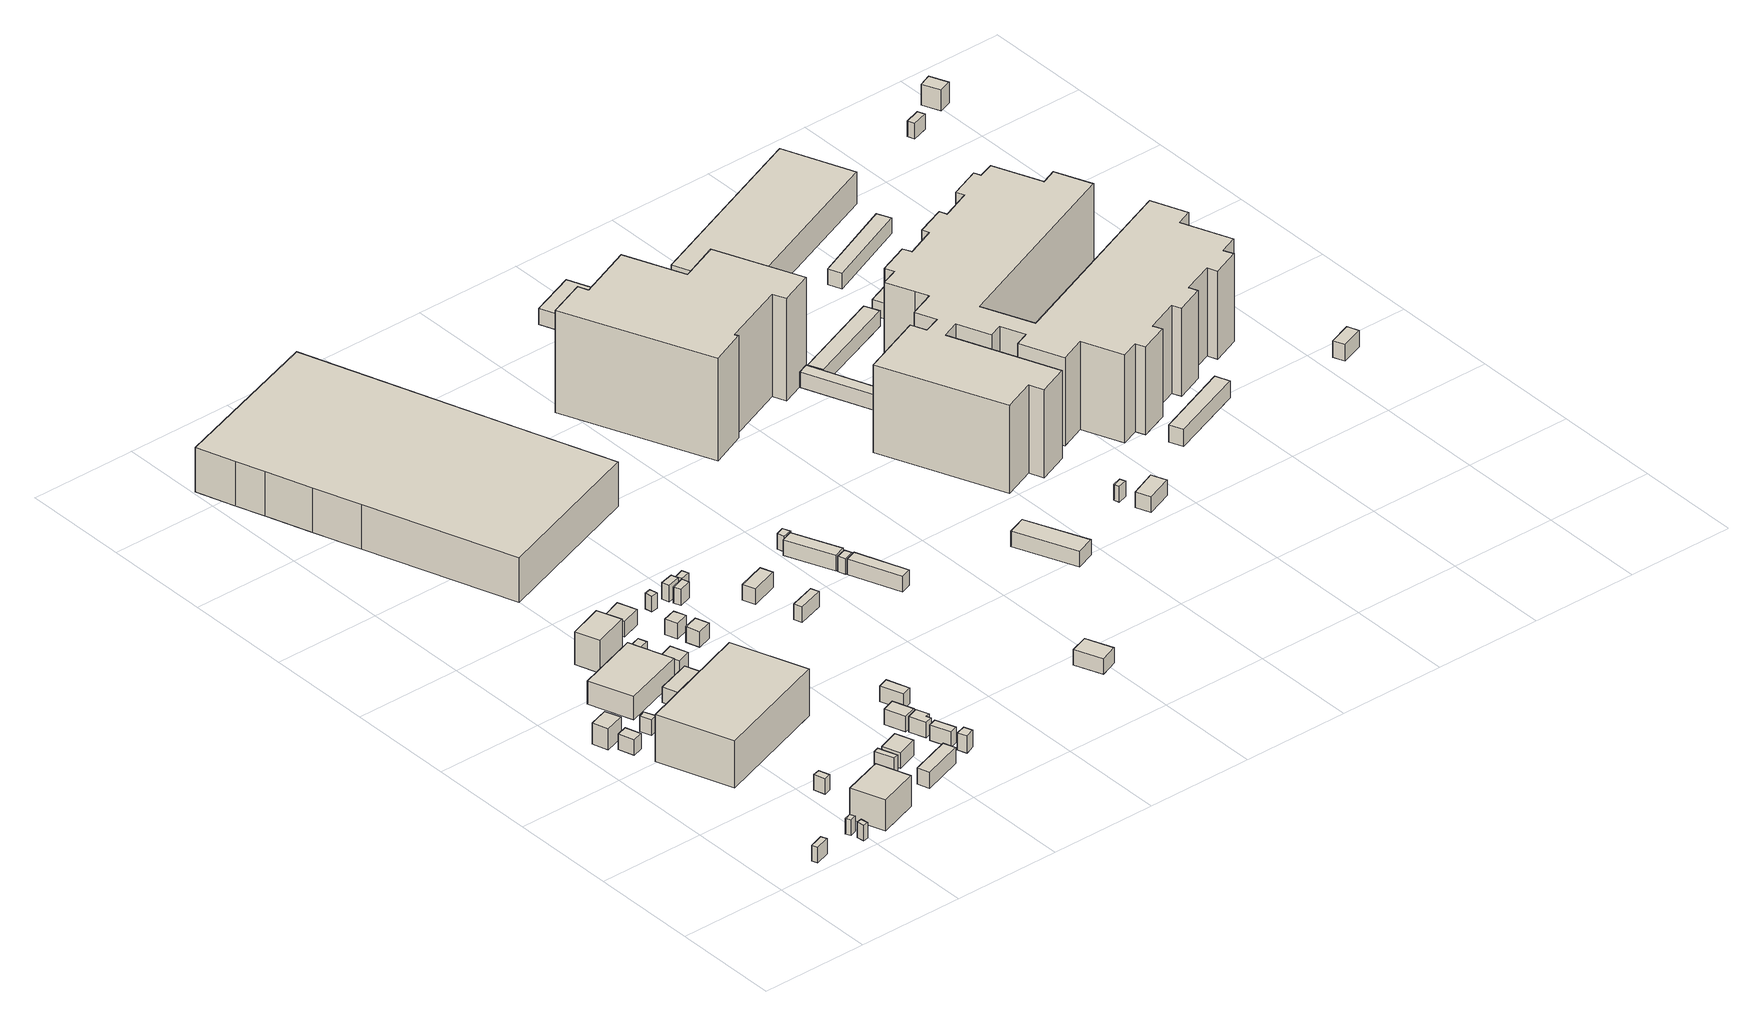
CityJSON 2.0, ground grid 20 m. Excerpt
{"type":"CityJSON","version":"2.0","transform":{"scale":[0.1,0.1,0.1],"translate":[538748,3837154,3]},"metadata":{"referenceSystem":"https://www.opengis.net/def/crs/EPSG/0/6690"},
"CityObjects":{
"building1":{"type":"Building","attributes":{"class":"3001","BuildingDetailAttribute.specifiedBuildingCoverageRate":0.6,"BuildingDetailAttribute.surveyYear":2017,"BuildingHighTideRiskAttribute.description":"1","BuildingHighTideRiskAttribute.rank":"2","BuildingHighTideRiskAttribute.depth":1.85,"BuildingIDAttribute.prefecture":"27","BuildingIDAttribute.city":"27104"},"geometry":[{"type":"Solid","lod":"1","boundaries":[[[[0,1,2,3]],[[2,4,5,3]],[[1,6,4,2]],[[0,7,6,1]],[[3,5,7,0]],[[4,6,7,5]]]]}]},
"building2":{"type":"Building","attributes":{"class":"3001","BuildingDetailAttribute.specifiedBuildingCoverageRate":0.6,"BuildingDetailAttribute.surveyYear":2017,"BuildingHighTideRiskAttribute.description":"1","BuildingHighTideRiskAttribute.rank":"2","BuildingHighTideRiskAttribute.depth":1.85,"BuildingIDAttribute.prefecture":"27","BuildingIDAttribute.city":"27104"},"geometry":[{"type":"Solid","lod":"1","boundaries":[[[[8,9,10,11]],[[10,12,13,11]],[[9,14,12,10]],[[8,15,14,9]],[[11,13,15,8]],[[12,14,15,13]]]]}]},
"building3":{"type":"Building","attributes":{"class":"3001","BuildingDetailAttribute.specifiedBuildingCoverageRate":0.6,"BuildingDetailAttribute.surveyYear":2017,"BuildingHighTideRiskAttribute.description":"1","BuildingHighTideRiskAttribute.rank":"2","BuildingHighTideRiskAttribute.depth":1.85,"BuildingIDAttribute.prefecture":"27","BuildingIDAttribute.city":"27104"},"geometry":[{"type":"Solid","lod":"1","boundaries":[[[[16,17,18,19]],[[18,20,21,19]],[[17,22,20,18]],[[16,23,22,17]],[[19,21,23,16]],[[20,22,23,21]]]]}]},
"building4":{"type":"Building","attributes":{"class":"3001","measuredHeight":4.1,"BuildingDetailAttribute.specifiedBuildingCoverageRate":0.6,"BuildingDetailAttribute.surveyYear":2017,"BuildingHighTideRiskAttribute.description":"1","BuildingHighTideRiskAttribute.rank":"2","BuildingHighTideRiskAttribute.depth":2.31,"BuildingIDAttribute.prefecture":"27","BuildingIDAttribute.city":"27104"},"geometry":[{"type":"Solid","lod":"1","boundaries":[[[[24,25,26,27]],[[26,28,29,27]],[[25,30,28,26]],[[24,31,30,25]],[[27,29,31,24]],[[28,30,31,29]]]]}]},
"building5":{"type":"Building","attributes":{"class":"3001","BuildingDetailAttribute.specifiedBuildingCoverageRate":0.6,"BuildingDetailAttribute.surveyYear":2017,"BuildingHighTideRiskAttribute.description":"1","BuildingHighTideRiskAttribute.rank":"2","BuildingHighTideRiskAttribute.depth":2.39,"BuildingIDAttribute.prefecture":"27","BuildingIDAttribute.city":"27104"},"geometry":[{"type":"Solid","lod":"1","boundaries":[[[[32,33,34,35]],[[34,36,37,35]],[[33,38,36,34]],[[32,39,38,33]],[[35,37,39,32]],[[36,38,39,37]]]]}]},
"building6":{"type":"Building","attributes":{"class":"3001","BuildingDetailAttribute.specifiedBuildingCoverageRate":0.6,"BuildingDetailAttribute.surveyYear":2017,"BuildingHighTideRiskAttribute.description":"1","BuildingHighTideRiskAttribute.rank":"2","BuildingHighTideRiskAttribute.depth":2.53,"BuildingIDAttribute.prefecture":"27","BuildingIDAttribute.city":"27104"},"geometry":[{"type":"Solid","lod":"1","boundaries":[[[[40,41,42,43]],[[42,44,45,43]],[[41,46,44,42]],[[40,47,46,41]],[[43,45,47,40]],[[44,46,47,45]]]]}]},
"building7":{"type":"Building","attributes":{"class":"3001","BuildingDetailAttribute.specifiedBuildingCoverageRate":0.6,"BuildingDetailAttribute.surveyYear":2017,"BuildingHighTideRiskAttribute.description":"1","BuildingHighTideRiskAttribute.rank":"2","BuildingHighTideRiskAttribute.depth":1.51,"BuildingIDAttribute.prefecture":"27","BuildingIDAttribute.city":"27104"},"geometry":[{"type":"Solid","lod":"1","boundaries":[[[[48,49,50,51]],[[50,52,53,51]],[[49,54,52,50]],[[48,55,54,49]],[[51,53,55,48]],[[52,54,55,53]]]]}]},
"building8":{"type":"Building","attributes":{"計測周辺長":29.07,"1/2500図郭":45,"区名":"此花区","町丁目名称":"酉島５丁目","街区番号":11,"class":"3001","usage":"452","measuredHeight":6.1,"storeysAboveGround":1,"BuildingDetailAttribute.buildingRoofEdgeArea":52.25,"BuildingDetailAttribute.buildingStructureType":"610","BuildingDetailAttribute.buildingStructureOrgType":"2","BuildingDetailAttribute.detailedUsage":"1610","BuildingDetailAttribute.specifiedBuildingCoverageRate":0.6,"BuildingDetailAttribute.surveyYear":2017,"BuildingHighTideRiskAttribute.description":"1","BuildingHighTideRiskAttribute.rank":"2","BuildingHighTideRiskAttribute.depth":1.9,"BuildingIDAttribute.prefecture":"27","BuildingIDAttribute.city":"27104"},"geometry":[{"type":"Solid","lod":"1","boundaries":[[[[56,57,58,59]],[[58,60,61,59]],[[57,62,60,58]],[[56,63,62,57]],[[59,61,63,56]],[[60,62,63,61]]]]}]},
"building9":{"type":"Building","attributes":{"計測周辺長":75.96,"1/2500図郭":45,"区名":"此花区","町丁目名称":"酉島５丁目","街区番号":11,"class":"3001","usage":"452","measuredHeight":9.1,"storeysAboveGround":1,"BuildingDetailAttribute.buildingRoofEdgeArea":341.85,"BuildingDetailAttribute.buildingStructureType":"610","BuildingDetailAttribute.buildingStructureOrgType":"2","BuildingDetailAttribute.detailedUsage":"1610","BuildingDetailAttribute.specifiedBuildingCoverageRate":0.6,"BuildingDetailAttribute.surveyYear":2017,"BuildingHighTideRiskAttribute.description":"1","BuildingHighTideRiskAttribute.rank":"2","BuildingHighTideRiskAttribute.depth":2.41,"BuildingIDAttribute.prefecture":"27","BuildingIDAttribute.city":"27104"},"geometry":[{"type":"Solid","lod":"1","boundaries":[[[[64,65,66,67]],[[66,68,69,67]],[[65,70,68,66]],[[64,71,70,65]],[[67,69,71,64]],[[68,70,71,69]]]]}]},
"building10":{"type":"Building","attributes":{"計測周辺長":42.19,"1/2500図郭":45,"区名":"此花区","町丁目名称":"酉島５丁目","街区番号":11,"class":"3003","usage":"452","measuredHeight":4.5,"storeysAboveGround":1,"BuildingDetailAttribute.buildingRoofEdgeArea":107.58,"BuildingDetailAttribute.buildingStructureType":"610","BuildingDetailAttribute.buildingStructureOrgType":"2","BuildingDetailAttribute.detailedUsage":"1610","BuildingDetailAttribute.specifiedBuildingCoverageRate":0.6,"BuildingDetailAttribute.surveyYear":2017,"BuildingHighTideRiskAttribute.description":"1","BuildingHighTideRiskAttribute.rank":"2","BuildingHighTideRiskAttribute.depth":2.4,"BuildingIDAttribute.prefecture":"27","BuildingIDAttribute.city":"27104"},"geometry":[{"type":"Solid","lod":"1","boundaries":[[[[72,73,74,75]],[[74,76,77,75]],[[73,78,76,74]],[[72,79,78,73]],[[75,77,79,72]],[[76,78,79,77]]]]}]},
"building11":{"type":"Building","attributes":{"class":"3001","BuildingDetailAttribute.specifiedBuildingCoverageRate":0.6,"BuildingDetailAttribute.surveyYear":2017,"BuildingHighTideRiskAttribute.description":"1","BuildingHighTideRiskAttribute.rank":"2","BuildingHighTideRiskAttribute.depth":1.64,"BuildingIDAttribute.prefecture":"27","BuildingIDAttribute.city":"27104"},"geometry":[{"type":"Solid","lod":"1","boundaries":[[[[80,81,82,83]],[[82,84,85,83]],[[81,86,84,82]],[[80,87,86,81]],[[83,85,87,80]],[[84,86,87,85]]]]}]},
"building12":{"type":"Building","attributes":{"class":"3001","BuildingDetailAttribute.specifiedBuildingCoverageRate":0.6,"BuildingDetailAttribute.surveyYear":2017,"BuildingHighTideRiskAttribute.description":"1","BuildingHighTideRiskAttribute.rank":"2","BuildingHighTideRiskAttribute.depth":2.54,"BuildingIDAttribute.prefecture":"27","BuildingIDAttribute.city":"27104"},"geometry":[{"type":"Solid","lod":"1","boundaries":[[[[88,89,90,91]],[[90,92,93,91]],[[89,94,92,90]],[[88,95,94,89]],[[91,93,95,88]],[[92,94,95,93]]]]}]},
"building13":{"type":"Building","attributes":{"class":"3001","measuredHeight":6.3,"BuildingDetailAttribute.specifiedBuildingCoverageRate":0.6,"BuildingDetailAttribute.surveyYear":2017,"BuildingHighTideRiskAttribute.description":"1","BuildingHighTideRiskAttribute.rank":"2","BuildingHighTideRiskAttribute.depth":2.27,"BuildingIDAttribute.prefecture":"27","BuildingIDAttribute.city":"27104"},"geometry":[{"type":"Solid","lod":"1","boundaries":[[[[96,97,98,99]],[[98,100,101,99]],[[97,102,100,98]],[[96,103,102,97]],[[99,101,103,96]],[[100,102,103,101]]]]}]},
"building14":{"type":"Building","attributes":{"計測周辺長":20.92,"1/2500図郭":45,"区名":"此花区","町丁目名称":"酉島５丁目","街区番号":11,"class":"3001","usage":"452","measuredHeight":3.1,"storeysAboveGround":1,"BuildingDetailAttribute.buildingRoofEdgeArea":19.24,"BuildingDetailAttribute.buildingStructureType":"610","BuildingDetailAttribute.buildingStructureOrgType":"2","BuildingDetailAttribute.detailedUsage":"1610","BuildingDetailAttribute.specifiedBuildingCoverageRate":0.6,"BuildingDetailAttribute.surveyYear":2017,"BuildingHighTideRiskAttribute.description":"1","BuildingHighTideRiskAttribute.rank":"2","BuildingHighTideRiskAttribute.depth":2.03,"BuildingIDAttribute.prefecture":"27","BuildingIDAttribute.city":"27104"},"geometry":[{"type":"Solid","lod":"1","boundaries":[[[[104,105,106,107]],[[106,108,109,107]],[[105,110,108,106]],[[104,111,110,105]],[[107,109,111,104]],[[108,110,111,109]]]]}]},
"building15":{"type":"Building","attributes":{"計測周辺長":15.25,"1/2500図郭":45,"区名":"此花区","町丁目名称":"酉島５丁目","街区番号":11,"class":"3001","usage":"452","storeysAboveGround":1,"BuildingDetailAttribute.buildingRoofEdgeArea":14.41,"BuildingDetailAttribute.buildingStructureType":"610","BuildingDetailAttribute.buildingStructureOrgType":"2","BuildingDetailAttribute.detailedUsage":"1610","BuildingDetailAttribute.specifiedBuildingCoverageRate":0.6,"BuildingDetailAttribute.surveyYear":2017,"BuildingHighTideRiskAttribute.description":"1","BuildingHighTideRiskAttribute.rank":"2","BuildingHighTideRiskAttribute.depth":1.64,"BuildingIDAttribute.prefecture":"27","BuildingIDAttribute.city":"27104"},"geometry":[{"type":"Solid","lod":"1","boundaries":[[[[112,113,114,115]],[[114,116,117,115]],[[113,118,116,114]],[[112,119,118,113]],[[115,117,119,112]],[[116,118,119,117]]]]}]},
"building16":{"type":"Building","attributes":{"class":"3001","BuildingDetailAttribute.specifiedBuildingCoverageRate":0.6,"BuildingDetailAttribute.surveyYear":2017,"BuildingHighTideRiskAttribute.description":"1","BuildingHighTideRiskAttribute.rank":"2","BuildingHighTideRiskAttribute.depth":2.27,"BuildingIDAttribute.prefecture":"27","BuildingIDAttribute.city":"27104"},"geometry":[{"type":"Solid","lod":"1","boundaries":[[[[120,121,122,123]],[[122,124,125,123]],[[121,126,124,122]],[[120,127,126,121]],[[123,125,127,120]],[[124,126,127,125]]]]}]},
"building17":{"type":"Building","attributes":{"class":"3001","BuildingDetailAttribute.specifiedBuildingCoverageRate":0.6,"BuildingDetailAttribute.surveyYear":2017,"BuildingHighTideRiskAttribute.description":"1","BuildingHighTideRiskAttribute.rank":"2","BuildingHighTideRiskAttribute.depth":2.54,"BuildingIDAttribute.prefecture":"27","BuildingIDAttribute.city":"27104"},"geometry":[{"type":"Solid","lod":"1","boundaries":[[[[128,129,130,131]],[[130,132,133,131]],[[129,134,132,130]],[[128,135,134,129]],[[131,133,135,128]],[[132,134,135,133]]]]}]},
"building18":{"type":"Building","attributes":{"計測周辺長":15.09,"1/2500図郭":45,"区名":"此花区","町丁目名称":"酉島５丁目","街区番号":11,"class":"3001","usage":"452","storeysAboveGround":1,"BuildingDetailAttribute.buildingRoofEdgeArea":14.21,"BuildingDetailAttribute.buildingStructureType":"610","BuildingDetailAttribute.buildingStructureOrgType":"2","BuildingDetailAttribute.detailedUsage":"1610","BuildingDetailAttribute.specifiedBuildingCoverageRate":0.6,"BuildingDetailAttribute.surveyYear":2017,"BuildingHighTideRiskAttribute.description":"1","BuildingHighTideRiskAttribute.rank":"2","BuildingHighTideRiskAttribute.depth":2.35,"BuildingIDAttribute.prefecture":"27","BuildingIDAttribute.city":"27104"},"geometry":[{"type":"Solid","lod":"1","boundaries":[[[[136,137,138,139]],[[138,140,141,139]],[[137,142,140,138]],[[136,143,142,137]],[[139,141,143,136]],[[140,142,143,141]]]]}]},
"building19":{"type":"Building","attributes":{"計測周辺長":11.19,"1/2500図郭":45,"区名":"此花区","町丁目名称":"酉島５丁目","街区番号":11,"class":"3001","usage":"452","storeysAboveGround":1,"BuildingDetailAttribute.buildingRoofEdgeArea":6.4,"BuildingDetailAttribute.buildingStructureType":"610","BuildingDetailAttribute.buildingStructureOrgType":"2","BuildingDetailAttribute.detailedUsage":"1610","BuildingDetailAttribute.specifiedBuildingCoverageRate":0.6,"BuildingDetailAttribute.surveyYear":2017,"BuildingHighTideRiskAttribute.description":"1","BuildingHighTideRiskAttribute.rank":"2","BuildingHighTideRiskAttribute.depth":1.92,"BuildingIDAttribute.prefecture":"27","BuildingIDAttribute.city":"27104"},"geometry":[{"type":"Solid","lod":"1","boundaries":[[[[144,145,146,147]],[[146,148,149,147]],[[145,150,148,146]],[[144,151,150,145]],[[147,149,151,144]],[[148,150,151,149]]]]}]},
"building20":{"type":"Building","attributes":{"class":"3001","BuildingDetailAttribute.specifiedBuildingCoverageRate":0.6,"BuildingDetailAttribute.surveyYear":2017,"BuildingHighTideRiskAttribute.description":"1","BuildingHighTideRiskAttribute.rank":"2","BuildingHighTideRiskAttribute.depth":1.94,"BuildingIDAttribute.prefecture":"27","BuildingIDAttribute.city":"27104"},"geometry":[{"type":"Solid","lod":"1","boundaries":[[[[152,153,154,155]],[[154,156,157,155]],[[153,158,156,154]],[[152,159,158,153]],[[155,157,159,152]],[[156,158,159,157]]]]}]},
"building21":{"type":"Building","attributes":{"class":"3001","measuredHeight":3.3,"BuildingDetailAttribute.specifiedBuildingCoverageRate":0.6,"BuildingDetailAttribute.surveyYear":2017,"BuildingHighTideRiskAttribute.description":"1","BuildingHighTideRiskAttribute.rank":"2","BuildingHighTideRiskAttribute.depth":1.92,"BuildingIDAttribute.prefecture":"27","BuildingIDAttribute.city":"27104"},"geometry":[{"type":"Solid","lod":"1","boundaries":[[[[160,161,162,163]],[[162,164,165,163]],[[161,166,164,162]],[[160,167,166,161]],[[163,165,167,160]],[[164,166,167,165]]]]}]},
"building22":{"type":"Building","attributes":{"class":"3001","BuildingDetailAttribute.specifiedBuildingCoverageRate":0.6,"BuildingDetailAttribute.surveyYear":2017,"BuildingHighTideRiskAttribute.description":"1","BuildingHighTideRiskAttribute.rank":"2","BuildingHighTideRiskAttribute.depth":1.92,"BuildingIDAttribute.prefecture":"27","BuildingIDAttribute.city":"27104"},"geometry":[{"type":"Solid","lod":"1","boundaries":[[[[168,169,170,171,172,173]],[[172,174,175,173]],[[171,176,174,172]],[[170,177,176,171]],[[169,178,177,170]],[[168,179,178,169]],[[173,175,179,168]],[[174,176,177,178,179,175]]]]}]},
"building23":{"type":"Building","attributes":{"計測周辺長":10.06,"1/2500図郭":45,"区名":"此花区","町丁目名称":"酉島５丁目","街区番号":11,"class":"3001","usage":"452","storeysAboveGround":1,"BuildingDetailAttribute.buildingRoofEdgeArea":6.32,"BuildingDetailAttribute.buildingStructureType":"610","BuildingDetailAttribute.buildingStructureOrgType":"2","BuildingDetailAttribute.detailedUsage":"1610","BuildingDetailAttribute.specifiedBuildingCoverageRate":0.6,"BuildingDetailAttribute.surveyYear":2017,"BuildingHighTideRiskAttribute.description":"1","BuildingHighTideRiskAttribute.rank":"2","BuildingHighTideRiskAttribute.depth":2.53,"BuildingIDAttribute.prefecture":"27","BuildingIDAttribute.city":"27104"},"geometry":[{"type":"Solid","lod":"1","boundaries":[[[[180,181,182,183]],[[182,184,185,183]],[[181,186,184,182]],[[180,187,186,181]],[[183,185,187,180]],[[184,186,187,185]]]]}]},
"building24":{"type":"Building","attributes":{"計測周辺長":10.75,"1/2500図郭":45,"区名":"此花区","町丁目名称":"酉島５丁目","街区番号":11,"class":"3001","usage":"452","storeysAboveGround":1,"BuildingDetailAttribute.buildingRoofEdgeArea":7.21,"BuildingDetailAttribute.buildingStructureType":"610","BuildingDetailAttribute.buildingStructureOrgType":"2","BuildingDetailAttribute.detailedUsage":"1610","BuildingDetailAttribute.specifiedBuildingCoverageRate":0.6,"BuildingDetailAttribute.surveyYear":2017,"BuildingHighTideRiskAttribute.description":"1","BuildingHighTideRiskAttribute.rank":"2","BuildingHighTideRiskAttribute.depth":2.53,"BuildingIDAttribute.prefecture":"27","BuildingIDAttribute.city":"27104"},"geometry":[{"type":"Solid","lod":"1","boundaries":[[[[188,189,190,191]],[[190,192,193,191]],[[189,194,192,190]],[[188,195,194,189]],[[191,193,195,188]],[[192,194,195,193]]]]}]},
"building25":{"type":"Building","attributes":{"class":"3003","BuildingDetailAttribute.specifiedBuildingCoverageRate":0.6,"BuildingDetailAttribute.surveyYear":2017,"BuildingHighTideRiskAttribute.description":"1","BuildingHighTideRiskAttribute.rank":"2","BuildingHighTideRiskAttribute.depth":1.94,"BuildingIDAttribute.prefecture":"27","BuildingIDAttribute.city":"27104"},"geometry":[{"type":"Solid","lod":"1","boundaries":[[[[196,197,198,199]],[[198,200,201,199]],[[197,202,200,198]],[[196,203,202,197]],[[199,201,203,196]],[[200,202,203,201]]]]}]},
"building26":{"type":"Building","attributes":{"class":"3001","BuildingDetailAttribute.specifiedBuildingCoverageRate":0.6,"BuildingDetailAttribute.surveyYear":2017,"BuildingHighTideRiskAttribute.description":"1","BuildingHighTideRiskAttribute.rank":"2","BuildingHighTideRiskAttribute.depth":2.54,"BuildingIDAttribute.prefecture":"27","BuildingIDAttribute.city":"27104"},"geometry":[{"type":"Solid","lod":"1","boundaries":[[[[204,205,206,207]],[[206,208,209,207]],[[205,210,208,206]],[[204,211,210,205]],[[207,209,211,204]],[[208,210,211,209]]]]}]},
"building27":{"type":"Building","attributes":{"計測周辺長":181.9,"1/2500図郭":45,"区名":"此花区","町丁目名称":"酉島５丁目","街区番号":11,"class":"3002","usage":"452","measuredHeight":8.6,"storeysAboveGround":2,"BuildingDetailAttribute.buildingRoofEdgeArea":1863.64,"BuildingDetailAttribute.buildingStructureType":"610","BuildingDetailAttribute.buildingStructureOrgType":"2","BuildingDetailAttribute.detailedUsage":"1610","BuildingDetailAttribute.specifiedBuildingCoverageRate":0.6,"BuildingDetailAttribute.surveyYear":2017,"BuildingHighTideRiskAttribute.description":"1","BuildingHighTideRiskAttribute.rank":"2","BuildingHighTideRiskAttribute.depth":2.7,"BuildingIDAttribute.prefecture":"27","BuildingIDAttribute.city":"27104"},"geometry":[{"type":"Solid","lod":"1","boundaries":[[[[212,213,214,215,216,217,218,219,220]],[[219,221,222,220]],[[218,223,221,219]],[[217,224,223,218]],[[216,225,224,217]],[[215,226,225,216]],[[214,227,226,215]],[[213,228,227,214]],[[212,229,228,213]],[[220,222,229,212]],[[221,223,224,225,226,227,228,229,222]]]]}]},
"building28":{"type":"Building","attributes":{"class":"3001","measuredHeight":3.1,"BuildingDetailAttribute.specifiedBuildingCoverageRate":0.6,"BuildingDetailAttribute.surveyYear":2017,"BuildingHighTideRiskAttribute.description":"1","BuildingHighTideRiskAttribute.rank":"2","BuildingHighTideRiskAttribute.depth":2.58,"BuildingIDAttribute.prefecture":"27","BuildingIDAttribute.city":"27104"},"geometry":[{"type":"Solid","lod":"1","boundaries":[[[[230,231,232,233]],[[232,234,235,233]],[[231,236,234,232]],[[230,237,236,231]],[[233,235,237,230]],[[234,236,237,235]]]]}]},
"building29":{"type":"Building","attributes":{"class":"3001","measuredHeight":3.2,"BuildingDetailAttribute.specifiedBuildingCoverageRate":0.6,"BuildingDetailAttribute.surveyYear":2017,"BuildingHighTideRiskAttribute.description":"1","BuildingHighTideRiskAttribute.rank":"2","BuildingHighTideRiskAttribute.depth":2.58,"BuildingIDAttribute.prefecture":"27","BuildingIDAttribute.city":"27104"},"geometry":[{"type":"Solid","lod":"1","boundaries":[[[[238,239,240,241]],[[240,242,243,241]],[[239,244,242,240]],[[238,245,244,239]],[[241,243,245,238]],[[242,244,245,243]]]]}]},
"building30":{"type":"Building","attributes":{"class":"3001","BuildingDetailAttribute.specifiedBuildingCoverageRate":0.6,"BuildingDetailAttribute.surveyYear":2017,"BuildingHighTideRiskAttribute.description":"1","BuildingHighTideRiskAttribute.rank":"2","BuildingHighTideRiskAttribute.depth":2.58,"BuildingIDAttribute.prefecture":"27","BuildingIDAttribute.city":"27104"},"geometry":[{"type":"Solid","lod":"1","boundaries":[[[[246,247,248,249]],[[248,250,251,249]],[[247,252,250,248]],[[246,253,252,247]],[[249,251,253,246]],[[250,252,253,251]]]]}]},
"building31":{"type":"Building","attributes":{"class":"3001","BuildingDetailAttribute.specifiedBuildingCoverageRate":0.6,"BuildingDetailAttribute.surveyYear":2017,"BuildingHighTideRiskAttribute.description":"1","BuildingHighTideRiskAttribute.rank":"2","BuildingHighTideRiskAttribute.depth":2.55,"BuildingIDAttribute.prefecture":"27","BuildingIDAttribute.city":"27104"},"geometry":[{"type":"Solid","lod":"1","boundaries":[[[[254,255,256,257]],[[256,258,259,257]],[[255,260,258,256]],[[254,261,260,255]],[[257,259,261,254]],[[258,260,261,259]]]]}]},
"building32":{"type":"Building","attributes":{"class":"3001","BuildingDetailAttribute.specifiedBuildingCoverageRate":0.6,"BuildingDetailAttribute.surveyYear":2017,"BuildingHighTideRiskAttribute.description":"1","BuildingHighTideRiskAttribute.rank":"2","BuildingHighTideRiskAttribute.depth":2.6,"BuildingIDAttribute.prefecture":"27","BuildingIDAttribute.city":"27104"},"geometry":[{"type":"Solid","lod":"1","boundaries":[[[[262,263,264,265]],[[264,266,267,265]],[[263,268,266,264]],[[262,269,268,263]],[[265,267,269,262]],[[266,268,269,267]]]]}]},
"building33":{"type":"Building","attributes":{"class":"3001","BuildingDetailAttribute.specifiedBuildingCoverageRate":0.6,"BuildingDetailAttribute.surveyYear":2017,"BuildingHighTideRiskAttribute.description":"1","BuildingHighTideRiskAttribute.rank":"2","BuildingHighTideRiskAttribute.depth":2.66,"BuildingIDAttribute.prefecture":"27","BuildingIDAttribute.city":"27104"},"geometry":[{"type":"Solid","lod":"1","boundaries":[[[[270,271,272,273]],[[272,274,275,273]],[[271,276,274,272]],[[270,277,276,271]],[[273,275,277,270]],[[274,276,277,275]]]]}]},
"building34":{"type":"Building","attributes":{"class":"3001","BuildingDetailAttribute.specifiedBuildingCoverageRate":0.6,"BuildingDetailAttribute.surveyYear":2017,"BuildingHighTideRiskAttribute.description":"1","BuildingHighTideRiskAttribute.rank":"2","BuildingHighTideRiskAttribute.depth":2.65,"BuildingIDAttribute.prefecture":"27","BuildingIDAttribute.city":"27104"},"geometry":[{"type":"Solid","lod":"1","boundaries":[[[[278,279,280,281]],[[280,282,283,281]],[[279,284,282,280]],[[278,285,284,279]],[[281,283,285,278]],[[282,284,285,283]]]]}]},
"building35":{"type":"Building","attributes":{"class":"3001","BuildingDetailAttribute.specifiedBuildingCoverageRate":0.6,"BuildingDetailAttribute.surveyYear":2017,"BuildingHighTideRiskAttribute.description":"1","BuildingHighTideRiskAttribute.rank":"2","BuildingHighTideRiskAttribute.depth":2.64,"BuildingIDAttribute.prefecture":"27","BuildingIDAttribute.city":"27104"},"geometry":[{"type":"Solid","lod":"1","boundaries":[[[[286,287,288,289]],[[288,290,291,289]],[[287,292,290,288]],[[286,293,292,287]],[[289,291,293,286]],[[290,292,293,291]]]]}]},
"building36":{"type":"Building","attributes":{"class":"3001","BuildingDetailAttribute.specifiedBuildingCoverageRate":0.6,"BuildingDetailAttribute.surveyYear":2017,"BuildingHighTideRiskAttribute.description":"1","BuildingHighTideRiskAttribute.rank":"2","BuildingHighTideRiskAttribute.depth":2.65,"BuildingIDAttribute.prefecture":"27","BuildingIDAttribute.city":"27104"},"geometry":[{"type":"Solid","lod":"1","boundaries":[[[[294,295,296,297]],[[296,298,299,297]],[[295,300,298,296]],[[294,301,300,295]],[[297,299,301,294]],[[298,300,301,299]]]]}]},
"building37":{"type":"Building","attributes":{"class":"3001","BuildingDetailAttribute.specifiedBuildingCoverageRate":0.6,"BuildingDetailAttribute.surveyYear":2017,"BuildingHighTideRiskAttribute.description":"1","BuildingHighTideRiskAttribute.rank":"2","BuildingHighTideRiskAttribute.depth":2.6,"BuildingIDAttribute.prefecture":"27","BuildingIDAttribute.city":"27104"},"geometry":[{"type":"Solid","lod":"1","boundaries":[[[[302,303,304,305]],[[304,306,307,305]],[[303,308,306,304]],[[302,309,308,303]],[[305,307,309,302]],[[306,308,309,307]]]]}]},
"building38":{"type":"Building","attributes":{"class":"3001","BuildingDetailAttribute.specifiedBuildingCoverageRate":0.6,"BuildingDetailAttribute.surveyYear":2017,"BuildingHighTideRiskAttribute.description":"1","BuildingHighTideRiskAttribute.rank":"2","BuildingHighTideRiskAttribute.depth":2.52,"BuildingIDAttribute.prefecture":"27","BuildingIDAttribute.city":"27104"},"geometry":[{"type":"Solid","lod":"1","boundaries":[[[[310,311,312,313]],[[312,314,315,313]],[[311,316,314,312]],[[310,317,316,311]],[[313,315,317,310]],[[314,316,317,315]]]]}]},
"building39":{"type":"Building","attributes":{"区名":"此花区","町丁目名称":"酉島５丁目","街区番号":11,"class":"3002","usage":"452","measuredHeight":19.7,"storeysAboveGround":1,"BuildingDetailAttribute.buildingRoofEdgeArea":584.29,"BuildingDetailAttribute.buildingStructureType":"610","BuildingDetailAttribute.buildingStructureOrgType":"2","BuildingDetailAttribute.detailedUsage":"1610","BuildingDetailAttribute.specifiedBuildingCoverageRate":0.6,"BuildingDetailAttribute.surveyYear":2017,"BuildingHighTideRiskAttribute.description":"1","BuildingHighTideRiskAttribute.rank":"2","BuildingHighTideRiskAttribute.depth":2.75,"BuildingIDAttribute.prefecture":"27","BuildingIDAttribute.city":"27104"},"geometry":[{"type":"Solid","lod":"1","boundaries":[[[[318,319,320,321,322,323,324,325,326,327,328,329]],[[328,330,331,329]],[[327,332,330,328]],[[326,333,332,327]],[[325,334,333,326]],[[324,335,334,325]],[[323,336,335,324]],[[322,337,336,323]],[[321,338,337,322]],[[320,339,338,321]],[[319,340,339,320]],[[318,341,340,319]],[[329,331,341,318]],[[330,332,333,334,335,336,337,338,339,340,341,331]]]]}]},
"building40":{"type":"Building","attributes":{"区名":"此花区","町丁目名称":"酉島５丁目","街区番号":11,"class":"3001","usage":"452","measuredHeight":3.2,"storeysAboveGround":1,"BuildingDetailAttribute.buildingRoofEdgeArea":83.62,"BuildingDetailAttribute.buildingStructureType":"610","BuildingDetailAttribute.buildingStructureOrgType":"2","BuildingDetailAttribute.detailedUsage":"1610","BuildingDetailAttribute.specifiedBuildingCoverageRate":0.6,"BuildingDetailAttribute.surveyYear":2017,"BuildingHighTideRiskAttribute.description":"1","BuildingHighTideRiskAttribute.rank":"2","BuildingHighTideRiskAttribute.depth":2.23,"BuildingIDAttribute.prefecture":"27","BuildingIDAttribute.city":"27104"},"geometry":[{"type":"Solid","lod":"1","boundaries":[[[[342,343,344,345]],[[344,346,347,345]],[[343,348,346,344]],[[342,349,348,343]],[[345,347,349,342]],[[346,348,349,347]]]]}]},
"building41":{"type":"Building","attributes":{"計測周辺長":37.72,"1/2500図郭":45,"区名":"此花区","町丁目名称":"酉島５丁目","街区番号":11,"class":"3001","usage":"452","measuredHeight":3.1,"storeysAboveGround":1,"BuildingDetailAttribute.buildingRoofEdgeArea":88.64,"BuildingDetailAttribute.buildingStructureType":"610","BuildingDetailAttribute.buildingStructureOrgType":"2","BuildingDetailAttribute.detailedUsage":"1610","BuildingDetailAttribute.specifiedBuildingCoverageRate":0.6,"BuildingDetailAttribute.surveyYear":2017,"BuildingHighTideRiskAttribute.description":"1","BuildingHighTideRiskAttribute.rank":"2","BuildingHighTideRiskAttribute.depth":2.61,"BuildingIDAttribute.prefecture":"27","BuildingIDAttribute.city":"27104"},"geometry":[{"type":"Solid","lod":"1","boundaries":[[[[350,351,352,353]],[[352,354,355,353]],[[351,356,354,352]],[[350,357,356,351]],[[353,355,357,350]],[[354,356,357,355]]]]}]},
"building42":{"type":"Building","attributes":{"class":"3001","BuildingDetailAttribute.specifiedBuildingCoverageRate":0.6,"BuildingDetailAttribute.surveyYear":2017,"BuildingHighTideRiskAttribute.description":"1","BuildingHighTideRiskAttribute.rank":"2","BuildingHighTideRiskAttribute.depth":2.6,"BuildingIDAttribute.prefecture":"27","BuildingIDAttribute.city":"27104"},"geometry":[{"type":"Solid","lod":"1","boundaries":[[[[358,359,360,361]],[[360,362,363,361]],[[359,364,362,360]],[[358,365,364,359]],[[361,363,365,358]],[[362,364,365,363]]]]}]},
"building43":{"type":"Building","attributes":{"class":"3001","BuildingDetailAttribute.specifiedBuildingCoverageRate":0.6,"BuildingDetailAttribute.surveyYear":2017,"BuildingHighTideRiskAttribute.description":"1","BuildingHighTideRiskAttribute.rank":"2","BuildingHighTideRiskAttribute.depth":2.6,"BuildingIDAttribute.prefecture":"27","BuildingIDAttribute.city":"27104"},"geometry":[{"type":"Solid","lod":"1","boundaries":[[[[366,367,368,369]],[[368,370,371,369]],[[367,372,370,368]],[[366,373,372,367]],[[369,371,373,366]],[[370,372,373,371]]]]}]},
"building44":{"type":"Building","attributes":{"class":"3001","measuredHeight":3.7,"BuildingDetailAttribute.specifiedBuildingCoverageRate":0.6,"BuildingDetailAttribute.surveyYear":2017,"BuildingHighTideRiskAttribute.description":"1","BuildingHighTideRiskAttribute.rank":"2","BuildingHighTideRiskAttribute.depth":2.4,"BuildingIDAttribute.prefecture":"27","BuildingIDAttribute.city":"27104"},"geometry":[{"type":"Solid","lod":"1","boundaries":[[[[374,375,376,377]],[[376,378,379,377]],[[375,380,378,376]],[[374,381,380,375]],[[377,379,381,374]],[[378,380,381,379]]]]}]},
"building45":{"type":"Building","attributes":{"class":"3003","BuildingDetailAttribute.specifiedBuildingCoverageRate":0.6,"BuildingDetailAttribute.surveyYear":2017,"BuildingHighTideRiskAttribute.description":"1","BuildingHighTideRiskAttribute.rank":"2","BuildingHighTideRiskAttribute.depth":2.61,"BuildingIDAttribute.prefecture":"27","BuildingIDAttribute.city":"27104"},"geometry":[{"type":"Solid","lod":"1","boundaries":[[[[382,383,384,385,386,387]],[[386,388,389,387]],[[385,390,388,386]],[[384,391,390,385]],[[383,392,391,384]],[[382,393,392,383]],[[387,389,393,382]],[[388,390,391,392,393,389]]]]}]},
"building46":{"type":"Building","attributes":{"計測周辺長":43.04,"1/2500図郭":45,"区名":"此花区","町丁目名称":"酉島５丁目","街区番号":11,"class":"3001","usage":"452","measuredHeight":3,"storeysAboveGround":1,"BuildingDetailAttribute.buildingRoofEdgeArea":53.3,"BuildingDetailAttribute.buildingStructureType":"610","BuildingDetailAttribute.buildingStructureOrgType":"2","BuildingDetailAttribute.detailedUsage":"1610","BuildingDetailAttribute.specifiedBuildingCoverageRate":0.6,"BuildingDetailAttribute.surveyYear":2017,"BuildingHighTideRiskAttribute.description":"1","BuildingHighTideRiskAttribute.rank":"2","BuildingHighTideRiskAttribute.depth":2.54,"BuildingIDAttribute.prefecture":"27","BuildingIDAttribute.city":"27104"},"geometry":[{"type":"Solid","lod":"1","boundaries":[[[[394,395,396,397]],[[396,398,399,397]],[[395,400,398,396]],[[394,401,400,395]],[[397,399,401,394]],[[398,400,401,399]]]]}]},
"building47":{"type":"Building","attributes":{"計測周辺長":360.94,"1/2500図郭":45,"区名":"此花区","町丁目名称":"酉島５丁目","街区番号":11,"class":"3002","usage":"452","measuredHeight":17,"storeysAboveGround":1,"BuildingDetailAttribute.buildingRoofEdgeArea":1807.52,"BuildingDetailAttribute.buildingStructureType":"610","BuildingDetailAttribute.buildingStructureOrgType":"2","BuildingDetailAttribute.detailedUsage":"1610","BuildingDetailAttribute.specifiedBuildingCoverageRate":0.6,"BuildingDetailAttribute.surveyYear":2017,"BuildingHighTideRiskAttribute.description":"1","BuildingHighTideRiskAttribute.rank":"2","BuildingHighTideRiskAttribute.depth":2.58,"BuildingIDAttribute.prefecture":"27","BuildingIDAttribute.city":"27104"},"geometry":[{"type":"Solid","lod":"1","boundaries":[[[[402,403,404,405,406,407,408,409,410,411,412,413,414,415,416,417,418,419,420,421,422,423,424,425,426,427,428,429,430,431,432,433,434,435,436,437,438,439,440,441,442,443,444,445,446,447,448,449,450,451,452,453,454,455,456,457]],[[456,458,459,457]],[[455,460,458,456]],[[454,461,460,455]],[[453,462,461,454]],[[452,463,462,453]],[[451,464,463,452]],[[450,465,464,451]],[[449,466,465,450]],[[448,467,466,449]],[[447,468,467,448]],[[446,469,468,447]],[[445,470,469,446]],[[444,471,470,445]],[[443,472,471,444]],[[442,473,472,443]],[[441,474,473,442]],[[440,475,474,441]],[[439,476,475,440]],[[438,477,476,439]],[[437,478,477,438]],[[436,479,478,437]],[[435,480,479,436]],[[434,481,480,435]],[[433,482,481,434]],[[432,483,482,433]],[[431,484,483,432]],[[430,485,484,431]],[[429,486,485,430]],[[428,487,486,429]],[[427,488,487,428]],[[426,489,488,427]],[[425,490,489,426]],[[424,491,490,425]],[[423,492,491,424]],[[422,493,492,423]],[[421,494,493,422]],[[420,495,494,421]],[[419,496,495,420]],[[418,497,496,419]],[[417,498,497,418]],[[416,499,498,417]],[[415,500,499,416]],[[414,501,500,415]],[[413,502,501,414]],[[412,503,502,413]],[[411,504,503,412]],[[410,505,504,411]],[[409,506,505,410]],[[408,507,506,409]],[[407,508,507,408]],[[406,509,508,407]],[[405,510,509,406]],[[404,511,510,405]],[[403,512,511,404]],[[402,513,512,403]],[[457,459,513,402]],[[458,460,461,462,463,464,465,466,467,468,469,470,471,472,473,474,475,476,477,478,479,480,481,482,483,484,485,486,487,488,489,490,491,492,493,494,495,496,497,498,499,500,501,502,503,504,505,506,507,508,509,510,511,512,513,459]]]]}]},
"building48":{"type":"Building","attributes":{"計測周辺長":36.29,"1/2500図郭":45,"区名":"此花区","町丁目名称":"酉島５丁目","街区番号":11,"class":"3001","usage":"452","measuredHeight":3.3,"storeysAboveGround":1,"BuildingDetailAttribute.buildingRoofEdgeArea":41.84,"BuildingDetailAttribute.buildingStructureType":"610","BuildingDetailAttribute.buildingStructureOrgType":"2","BuildingDetailAttribute.detailedUsage":"1610","BuildingDetailAttribute.specifiedBuildingCoverageRate":0.6,"BuildingDetailAttribute.surveyYear":2017,"BuildingHighTideRiskAttribute.description":"1","BuildingHighTideRiskAttribute.rank":"2","BuildingHighTideRiskAttribute.depth":2.57,"BuildingIDAttribute.prefecture":"27","BuildingIDAttribute.city":"27104"},"geometry":[{"type":"Solid","lod":"1","boundaries":[[[[514,515,516,517]],[[516,518,519,517]],[[515,520,518,516]],[[514,521,520,515]],[[517,519,521,514]],[[518,520,521,519]]]]}]},
"building49":{"type":"Building","attributes":{"区名":"此花区","町丁目名称":"酉島５丁目","街区番号":11,"class":"3001","usage":"452","measuredHeight":6.2,"storeysAboveGround":1,"BuildingDetailAttribute.buildingRoofEdgeArea":509.95,"BuildingDetailAttribute.buildingStructureType":"610","BuildingDetailAttribute.buildingStructureOrgType":"2","BuildingDetailAttribute.detailedUsage":"1610","BuildingDetailAttribute.specifiedBuildingCoverageRate":0.6,"BuildingDetailAttribute.surveyYear":2017,"BuildingHighTideRiskAttribute.description":"1","BuildingHighTideRiskAttribute.rank":"2","BuildingHighTideRiskAttribute.depth":2.48,"BuildingIDAttribute.prefecture":"27","BuildingIDAttribute.city":"27104"},"geometry":[{"type":"Solid","lod":"1","boundaries":[[[[522,523,524,525]],[[524,526,527,525]],[[523,528,526,524]],[[522,529,528,523]],[[525,527,529,522]],[[526,528,529,527]]]]}]},
"building50":{"type":"Building","attributes":{"計測周辺長":42.24,"1/2500図郭":45,"区名":"此花区","町丁目名称":"酉島５丁目","街区番号":11,"class":"3001","usage":"452","storeysAboveGround":1,"BuildingDetailAttribute.buildingRoofEdgeArea":50.13,"BuildingDetailAttribute.buildingStructureType":"610","BuildingDetailAttribute.buildingStructureOrgType":"2","BuildingDetailAttribute.detailedUsage":"1610","BuildingDetailAttribute.specifiedBuildingCoverageRate":0.6,"BuildingDetailAttribute.surveyYear":2017,"BuildingHighTideRiskAttribute.description":"1","BuildingHighTideRiskAttribute.rank":"2","BuildingHighTideRiskAttribute.depth":1.99,"BuildingIDAttribute.prefecture":"27","BuildingIDAttribute.city":"27104"},"geometry":[{"type":"Solid","lod":"1","boundaries":[[[[530,531,532,533]],[[532,534,535,533]],[[531,536,534,532]],[[530,537,536,531]],[[533,535,537,530]],[[534,536,537,535]]]]}]},
"building51":{"type":"Building","attributes":{"class":"3003","BuildingDetailAttribute.specifiedBuildingCoverageRate":0.6,"BuildingDetailAttribute.surveyYear":2017,"BuildingHighTideRiskAttribute.description":"1","BuildingHighTideRiskAttribute.rank":"2","BuildingHighTideRiskAttribute.depth":2.09,"BuildingIDAttribute.prefecture":"27","BuildingIDAttribute.city":"27104"},"geometry":[{"type":"Solid","lod":"1","boundaries":[[[[538,539,540,541]],[[540,542,543,541]],[[539,544,542,540]],[[538,545,544,539]],[[541,543,545,538]],[[542,544,545,543]]]]}]},
"building52":{"type":"Building","attributes":{"class":"3001","measuredHeight":3.1,"BuildingDetailAttribute.specifiedBuildingCoverageRate":0.6,"BuildingDetailAttribute.surveyYear":2017,"BuildingHighTideRiskAttribute.description":"1","BuildingHighTideRiskAttribute.rank":"2","BuildingHighTideRiskAttribute.depth":2.39,"BuildingIDAttribute.prefecture":"27","BuildingIDAttribute.city":"27104"},"geometry":[{"type":"Solid","lod":"1","boundaries":[[[[546,547,548,549]],[[548,550,551,549]],[[547,552,550,548]],[[546,553,552,547]],[[549,551,553,546]],[[550,552,553,551]]]]}]},
"building53":{"type":"Building","attributes":{"class":"3001","BuildingDetailAttribute.specifiedBuildingCoverageRate":0.6,"BuildingDetailAttribute.surveyYear":2017,"BuildingHighTideRiskAttribute.description":"1","BuildingHighTideRiskAttribute.rank":"2","BuildingHighTideRiskAttribute.depth":2.96,"BuildingIDAttribute.prefecture":"27","BuildingIDAttribute.city":"27104"},"geometry":[{"type":"Solid","lod":"1","boundaries":[[[[554,555,556,557]],[[556,558,559,557]],[[555,560,558,556]],[[554,561,560,555]],[[557,559,561,554]],[[558,560,561,559]]]]}]},
"building54":{"type":"Building","attributes":{"class":"3001","measuredHeight":4.1,"BuildingDetailAttribute.specifiedBuildingCoverageRate":0.6,"BuildingDetailAttribute.surveyYear":2017,"BuildingHighTideRiskAttribute.description":"1","BuildingHighTideRiskAttribute.rank":"2","BuildingHighTideRiskAttribute.depth":2.87,"BuildingIDAttribute.prefecture":"27","BuildingIDAttribute.city":"27104"},"geometry":[{"type":"Solid","lod":"1","boundaries":[[[[562,563,564,565]],[[564,566,567,565]],[[563,568,566,564]],[[562,569,568,563]],[[565,567,569,562]],[[566,568,569,567]]]]}]}
},
"vertices":[
[80,19,13],[107,28,13],[111,17,13],[84,8,13],[111,17,43],[84,8,43],[107,28,43],[80,19,43],
[169,41,13],[182,46,13],[186,37,13],[173,32,13],[186,37,43],[173,32,43],[182,46,43],[169,41,43],
[178,23,12],[188,25,12],[190,11,12],[180,9,12],[190,11,42],[180,9,42],[188,25,42],[178,23,42],
[29,499,7],[65,511,7],[75,482,7],[38,470,7],[75,482,48],[38,470,48],[65,511,48],[29,499,48],
[51,461,7],[71,467,7],[80,438,7],[60,432,7],[80,438,37],[60,432,37],[71,467,37],[51,461,37],
[109,477,7],[122,482,7],[130,461,7],[117,456,7],[130,461,37],[117,456,37],[122,482,37],[109,477,37],
[211,169,12],[224,172,12],[230,152,12],[217,148,12],[230,152,42],[217,148,42],[224,172,42],[211,169,42],
[204,72,10],[280,98,10],[301,36,10],[226,10,10],[301,36,70],[226,10,70],[280,98,70],[204,72,70],
[75,398,6],[295,476,6],[344,338,6],[124,260,6],[344,338,97],[124,260,97],[295,476,97],[75,398,97],
[96,590,6],[214,631,6],[242,549,6],[124,509,6],[242,549,51],[124,509,51],[214,631,51],[96,590,51],
[326,156,12],[336,159,12],[348,124,12],[338,121,12],[348,124,42],[338,121,42],[336,159,42],[326,156,42],
[190,517,6],[255,539,6],[264,512,6],[199,490,6],[264,512,36],[199,490,36],[255,539,36],[190,517,36],
[152,688,6],[217,711,6],[233,666,6],[167,643,6],[233,666,69],[167,643,69],[217,711,69],[152,688,69],
[349,78,10],[425,104,10],[433,82,10],[356,55,10],[433,82,41],[356,55,41],[425,104,41],[349,78,41],
[345,160,11],[384,174,11],[395,141,11],[356,127,11],[395,141,41],[356,127,41],[384,174,41],[345,160,41],
[222,636,7],[247,644,7],[252,628,7],[227,620,7],[252,628,37],[227,620,37],[247,644,37],[222,636,37],
[246,586,6],[273,596,6],[284,564,6],[258,554,6],[284,564,36],[258,554,36],[273,596,36],[246,586,36],
[250,729,6],[287,743,6],[299,708,6],[262,695,6],[299,708,36],[262,695,36],[287,743,36],[250,729,36],
[442,157,11],[457,162,11],[470,125,11],[455,120,11],[470,125,41],[455,120,41],[457,162,41],[442,157,41],
[415,237,11],[439,246,11],[452,207,11],[428,199,11],[452,207,41],[428,199,41],[439,246,41],[415,237,41],
[458,108,11],[476,114,11],[482,98,11],[464,91,11],[482,98,44],[464,91,44],[476,114,44],[458,108,44],
[431,196,11],[453,204,11],[461,181,11],[453,179,11],[456,170,11],[442,166,11],[456,170,41],[442,166,41],[453,179,41],[461,181,41],[453,204,41],[431,196,41],
[315,659,6],[340,667,6],[348,645,6],[323,636,6],[348,645,36],[323,636,36],[340,667,36],[315,659,36],
[327,621,6],[354,630,6],[362,605,6],[335,596,6],[362,605,36],[335,596,36],[354,630,36],[327,621,36],
[452,292,10],[471,299,10],[485,257,10],[466,250,10],[485,257,40],[466,250,40],[471,299,40],[452,292,40],
[338,734,6],[350,737,6],[353,723,6],[340,721,6],[353,723,36],[340,721,36],[350,737,36],[338,734,36],
[298,1545,5],[430,1156,5],[490,981,5],[197,877,5],[101,1153,5],[72,1239,5],[44,1323,5],[26,1374,5],[3,1445,5],[26,1374,91],[3,1445,91],[44,1323,91],[72,1239,91],[101,1153,91],[197,877,91],[490,981,91],[430,1156,91],[298,1545,91],
[376,739,5],[401,745,5],[405,732,5],[380,725,5],[405,732,37],[380,725,37],[401,745,37],[376,739,37],
[382,717,6],[407,726,6],[411,712,6],[387,704,6],[411,712,37],[387,704,37],[407,726,37],[382,717,37],
[406,740,5],[424,746,5],[428,734,5],[410,728,5],[428,734,35],[410,728,35],[424,746,35],[406,740,35],
[499,560,5],[548,576,5],[553,561,5],[504,545,5],[553,561,35],[504,545,35],[548,576,35],[499,560,35],
[472,654,5],[524,672,5],[532,649,5],[480,631,5],[532,649,35],[480,631,35],[524,672,35],[472,654,35],
[757,177,5],[791,189,5],[810,139,5],[777,126,5],[810,139,35],[777,126,35],[791,189,35],[757,177,35],
[603,709,4],[625,717,4],[661,630,4],[639,621,4],[661,630,34],[639,621,34],[625,717,34],[603,709,34],
[606,727,5],[622,733,5],[627,719,5],[610,714,5],[627,719,35],[610,714,35],[622,733,35],[606,727,35],
[640,618,4],[659,624,4],[664,611,4],[645,604,4],[664,611,34],[645,604,34],[659,624,34],[640,618,34],
[646,602,4],[667,610,4],[702,516,4],[682,508,4],[702,516,34],[682,508,34],[667,610,34],[646,602,34],
[896,495,3],[931,509,3],[978,395,3],[943,381,3],[978,395,33],[943,381,33],[931,509,33],[896,495,33],
[583,1246,4],[653,1274,4],[660,1255,4],[763,1297,4],[808,1187,4],[882,1217,4],[947,1059,4],[885,1034,4],[875,1058,4],[757,1010,4],[760,1004,4],[694,976,4],[760,1004,202],[694,976,202],[757,1010,202],[875,1058,202],[885,1034,202],[947,1059,202],[882,1217,202],[808,1187,202],[763,1297,202],[660,1255,202],[653,1274,202],[583,1246,202],
[720,1449,6],[805,1482,6],[844,1383,6],[759,1349,6],[844,1383,37],[759,1349,37],[805,1482,37],[720,1449,37],
[773,1321,5],[858,1354,5],[896,1255,5],[811,1222,5],[896,1255,36],[811,1222,36],[858,1354,36],[773,1321,36],
[1100,483,8],[1117,489,8],[1121,479,8],[1103,473,8],[1121,479,38],[1103,473,38],[1117,489,38],[1100,483,38],
[1116,450,4],[1166,471,4],[1177,443,4],[1127,423,4],[1177,443,34],[1127,423,34],[1166,471,34],[1116,450,34],
[898,1230,7],[921,1239,7],[946,1173,7],[923,1164,7],[946,1173,44],[923,1164,44],[921,1239,44],[898,1230,44],
[982,884,10],[920,1043,10],[940,1051,10],[993,913,10],[1077,946,10],[1086,924,10],[1077,946,40],[1086,924,40],[993,913,40],[940,1051,40],[920,1043,40],[982,884,40],
[942,1050,10],[1116,1118,10],[1127,1091,10],[953,1023,10],[1127,1091,40],[953,1023,40],[1116,1118,40],[942,1050,40],
[1077,946,6],[1056,997,6],[1089,1010,6],[1082,1027,6],[1139,1050,6],[1146,1034,6],[1201,1057,6],[1196,1070,6],[1251,1092,6],[1256,1078,6],[1311,1101,6],[1305,1116,6],[1362,1139,6],[1367,1126,6],[1396,1137,6],[1432,1048,6],[1461,1060,6],[1488,993,6],[1129,848,6],[1167,755,6],[1526,900,6],[1552,834,6],[1523,822,6],[1559,732,6],[1525,718,6],[1533,700,6],[1481,679,6],[1474,697,6],[1417,674,6],[1423,658,6],[1371,637,6],[1364,653,6],[1304,629,6],[1311,613,6],[1258,592,6],[1251,609,6],[1218,596,6],[1188,670,6],[1140,651,6],[1108,730,6],[1135,741,6],[1117,785,6],[1092,775,6],[1068,835,6],[1036,822,6],[1114,627,6],[1057,604,6],[1047,630,6],[987,606,6],[895,833,6],[1012,880,6],[1023,852,6],[1054,864,6],[1039,903,6],[1087,922,6],[1086,924,6],[1087,922,176],[1086,924,176],[1039,903,176],[1054,864,176],[1023,852,176],[1012,880,176],[895,833,176],[987,606,176],[1047,630,176],[1057,604,176],[1114,627,176],[1036,822,176],[1068,835,176],[1092,775,176],[1117,785,176],[1135,741,176],[1108,730,176],[1140,651,176],[1188,670,176],[1218,596,176],[1251,609,176],[1258,592,176],[1311,613,176],[1304,629,176],[1364,653,176],[1371,637,176],[1423,658,176],[1417,674,176],[1474,697,176],[1481,679,176],[1533,700,176],[1525,718,176],[1559,732,176],[1523,822,176],[1552,834,176],[1526,900,176],[1167,755,176],[1129,848,176],[1488,993,176],[1461,1060,176],[1432,1048,176],[1396,1137,176],[1367,1126,176],[1362,1139,176],[1305,1116,176],[1311,1101,176],[1256,1078,176],[1251,1092,176],[1196,1070,176],[1201,1057,176],[1146,1034,176],[1139,1050,176],[1082,1027,176],[1089,1010,176],[1056,997,176],[1077,946,176],
[1271,551,8],[1415,608,8],[1425,582,8],[1281,526,8],[1425,582,41],[1281,526,41],[1415,608,41],[1271,551,41],
[932,1374,4],[1273,1511,4],[1324,1382,4],[983,1245,4],[1324,1382,66],[983,1245,66],[1273,1511,66],[932,1374,66],
[1139,1125,8],[1309,1193,8],[1320,1168,8],[1149,1100,8],[1320,1168,38],[1149,1100,38],[1309,1193,38],[1139,1125,38],
[1141,1237,7],[1300,1305,7],[1311,1280,7],[1151,1212,7],[1311,1280,37],[1151,1212,37],[1300,1305,37],[1141,1237,37],
[1628,570,2],[1671,586,2],[1679,565,2],[1636,549,2],[1679,565,34],[1636,549,34],[1671,586,34],[1628,570,34],
[1508,1475,3],[1537,1485,3],[1542,1472,3],[1512,1462,3],[1542,1472,33],[1512,1462,33],[1537,1485,33],[1508,1475,33],
[1581,1528,3],[1605,1538,3],[1619,1504,3],[1595,1495,3],[1619,1504,43],[1595,1495,43],[1605,1538,43],[1581,1528,43]
]}
